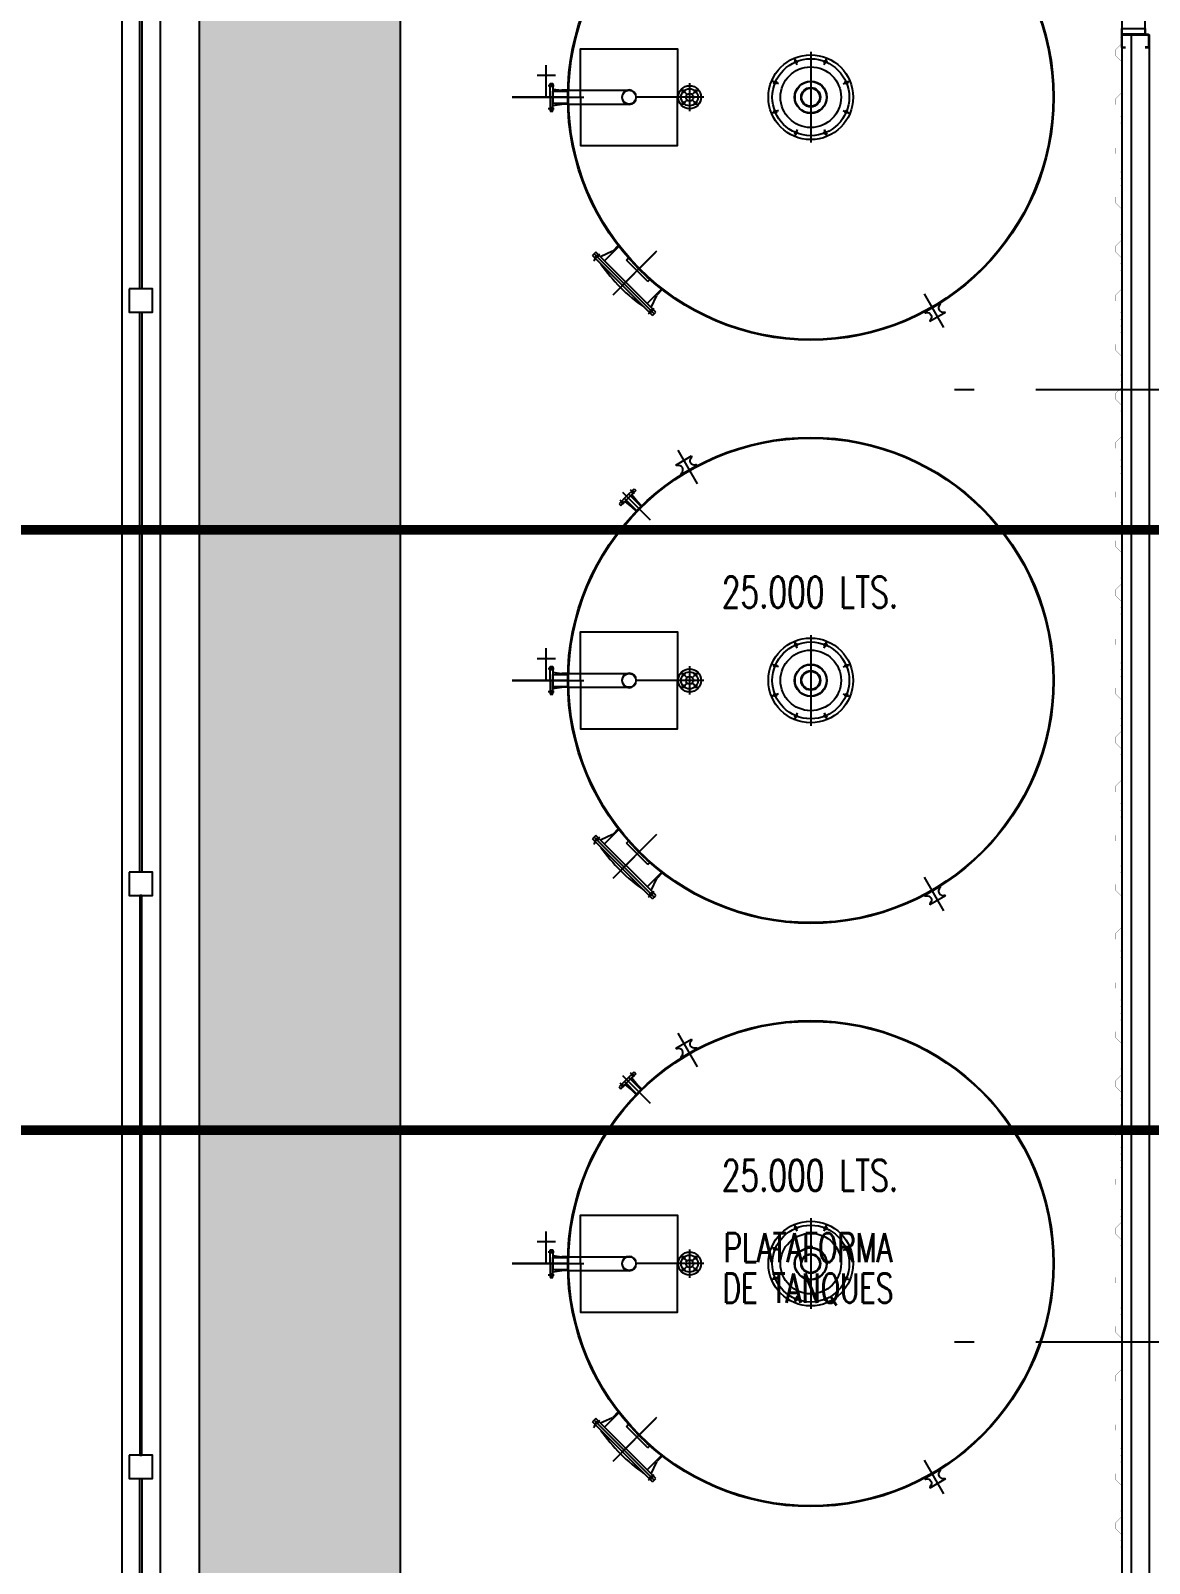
# Model space of a CAD drawing. Header units: millimetres. Extents: x -77 to 207, y -160 to 187.
# Drawn here: x -59 to -53.25, y 23.36 to 31.25 of the extents above; entities that cross this region are included whole.
import ezdxf
from ezdxf.enums import TextEntityAlignment as Align
from ezdxf.xclip import XClip

# ---------------------------------------------------------------- set-up
doc = ezdxf.new("R2010")
doc.units = ezdxf.units.MM
doc.header["$LTSCALE"] = 0.1
doc.linetypes.add('X REF - ANELO INST bind$0$X REF - ANELO$0$DASHDOT2', pattern=[12.7, 6.35, -3.175, 0, -3.175])
for name, color, linetype in [('C04 PRY comun antihongos', 84, 'Continuous'), ('C07 P media Tº', 140, 'Continuous'), ('X REF - ANELO INST bind$0$X REF - ANELO EXT$0$A-CORDONES', 8, 'Continuous'), ('X REF - ANELO INST bind$0$X REF - ANELO EXT$0$A-GRANZA', 8, 'Continuous'), ('X REF - ANELO INST bind$0$X REF - ANELO EXT$0$A-MURO BLOCK', 7, 'Continuous'), ('X REF - ANELO INST bind$0$X REF - ANELO EXT$0$A-TXT', 7, 'Continuous'), ('X REF - ANELO INST bind$0$X REF - ANELO EXT$0$A-VISTAS', 8, 'Continuous'), ('X REF - ANELO INST bind$0$X REF - ANELO EXT$0$C-METALICA', 8, 'Continuous'), ('X REF - ANELO INST bind$0$X REF - ANELO EXT$0$E-GENERAL', 8, 'Continuous'), ('X REF - ANELO INST bind$0$X REF - ANELO EXT$0$R-NOMBRE LOCAL', 7, 'Continuous'), ('X REF - ANELO INST bind$0$X REF - ANELO$0$A-CHAPA TRAPEZOIDAL', 8, 'Continuous'), ('X REF - ANELO INST bind$0$X REF - ANELO$0$C-METALICA', 8, 'Continuous'), ('X REF - ANELO INST bind$0$X REF - ANELO$0$MET-COLUMNA METALICA', 7, 'Continuous'), ('X REF - ANELO INST bind$0$X REF - ANELO$0$MET-CORREAS DE CV', 7, 'Continuous'), ('X REF - ANELO INST bind$0$X REF - ANELO$0$MET-EJE CABRIADAS', 8, 'X REF - ANELO INST bind$0$X REF - ANELO$0$DASHDOT2'), ('X REF - ANELO INST bind$0$X REF - ANELO$0$MET-LANA VIDRIO', 8, 'Continuous')]:
    doc.layers.add(name, color=color, linetype=linetype)
doc.styles.add('X REF - ANELO INST bind$0$X REF - ANELO EXT$0$VAUX', font='romans.shx', dxfattribs={"width": 0.85})
doc.linetypes.add('X REF - ANELO INST bind$0$X REF - ANELO$0$REFERENCIAL CORTE TRANSVERSAL WM$0$BATTING', pattern='A,0.00254,-2.54,[134,ltypeshp.shx,S=2.54,R=0,X=-2.54,Y=0],-5.08,[134,ltypeshp.shx,S=2.54,R=180,X=2.54,Y=0],-2.54', length=10.16254)

# ---------------------------------------------------------------- blocks, each defined once
blk = doc.blocks.new('X REF - ANELO INST bind$0$X REF - ANELO EXT$0$A$C2E1B6E35')
at = {"layer": 'X REF - ANELO INST bind$0$X REF - ANELO EXT$0$E-GENERAL'}
for p, q in [((-0.6835, 1.1839), (-0.5836, 1.0108)), ((-0.6928, 1.1066), (-0.612, 1.1533)), ((-0.584, 1.1048), (-0.6648, 1.0581)), ((-0.9462, 0.9462), (-0.9847, 0.9077)), ((-0.9667, 0.9667), (-0.8253, 0.8253)), ((-0.9462, 0.9462), (-0.9077, 0.9847)), ((-0.8989, 0.9759), (-0.9374, 0.9374)), ((-0.8692, 0.8912), (-0.9352, 0.9572)), ((-0.9062, 0.9592), (-0.9269, 0.9799)), ((-0.9139, 0.9608), (-0.9227, 0.9696)), ((-0.92, 0.9547), (-0.8907, 0.9189)), ((-0.9077, 0.967), (-0.9165, 0.9758)), ((-0.9077, 0.9847), (-0.8989, 0.9759)), ((-0.9847, 0.9077), (-0.9759, 0.8989)), ((-0.9592, 0.9062), (-0.9799, 0.9269)), ((-0.9759, 0.8989), (-0.9374, 0.9374)), ((-0.967, 0.9077), (-0.9758, 0.9165)), ((-0.9608, 0.9139), (-0.9696, 0.9227)), ((-0.8912, 0.8692), (-0.9572, 0.9352)), ((-0.9547, 0.92), (-0.9189, 0.8907)), ((-0.8943, 0.866), (-0.9189, 0.8907)), ((-0.8802, 0.8802), (-0.8943, 0.866)), ((-0.866, 0.8943), (-0.8907, 0.9189)), ((-0.8802, 0.8802), (-0.866, 0.8943)), ((-1.3587, 0), (-1.3587, 0.1651)), ((-0.069, 0.1665), (-0.0834, 0.2012)), ((0, 0.2329), (0, -0.2329)), ((0, 0.2329), (0, -0.2329)), ((0.069, 0.1665), (0.0834, 0.2012)), ((-1.4054, 0.1134), (-1.312, 0.1134)), ((-0.1665, 0.069), (-0.2012, 0.0834)), ((0.1665, 0.069), (0.2012, 0.0834)), ((-1.3671, 0), (-1.1672, 0)), ((-1.3671, 0), (-1.1672, 0)), ((-1.3671, 0), (-1.1672, 0)), ((-1.3654, 0), (-1.1655, 0)), ((-1.319, 0.0593), (-1.3483, 0.0593)), ((-1.3381, 0), (-1.3381, 0.0713)), ((-1.3381, 0.0713), (-1.3256, 0.0713)), ((-1.3256, 0.0636), (-1.3381, 0.0636)), ((-1.3256, 0.0549), (-1.3381, 0.0549)), ((-1.3381, 0), (-1.3381, -0.0713)), ((-1.3256, 0.0713), (-1.3256, 0)), ((-1.3256, 0.042), (-1.2796, 0.0355)), ((-1.3256, 0.0311), (-1.2447, 0.0311)), ((-1.3256, 0), (-1.3256, 0.0311)), ((-1.3256, -0.0713), (-1.3256, 0)), ((-1.3256, 0), (-1.3256, -0.0311)), ((-1.2447, 0.0355), (-1.2796, 0.0355)), ((-1.2429, 0.0355), (-0.9317, 0.0355)), ((-0.6846, 0), (-0.8962, 0)), ((-0.6846, 0), (-0.8962, 0)), ((-0.5498, 0), (-0.6949, 0)), ((-0.5753, 0), (-0.6695, 0)), ((-0.6452, 0.0228), (-0.6642, 0.0418)), ((-0.6341, 0.0118), (-0.6477, 0.0253)), ((-0.6224, 0.0725), (-0.6224, -0.0725)), ((-0.6224, 0.0471), (-0.6224, -0.0467)), ((-0.6106, 0.0118), (-0.5971, 0.0253)), ((-0.5995, 0.0228), (-0.5806, 0.0418)), ((-1.319, -0.0593), (-1.3483, -0.0593)), ((-1.3256, -0.0549), (-1.3381, -0.0549)), ((-1.3256, -0.0636), (-1.3381, -0.0636)), ((-1.3381, -0.0713), (-1.3256, -0.0713)), ((-1.3256, -0.0311), (-1.2447, -0.0311)), ((-1.3256, -0.042), (-1.2796, -0.0355)), ((-1.2447, -0.0355), (-1.2796, -0.0355)), ((-1.2447, -0.0355), (-0.9335, -0.0355)), ((-0.6452, -0.0228), (-0.6642, -0.0418)), ((-0.6341, -0.0118), (-0.6477, -0.0253)), ((-0.6106, -0.0118), (-0.5971, -0.0253)), ((-0.5995, -0.0228), (-0.5806, -0.0418)), ((-0.1665, -0.069), (-0.2012, -0.0834)), ((0.1665, -0.069), (0.2012, -0.0834)), ((-0.069, -0.1665), (-0.0834, -0.2012)), ((0.069, -0.1665), (0.0834, -0.2012)), ((-1.0604, -0.8403), (-0.9831, -0.763)), ((-0.9889, -0.7626), (-1.0177, -0.7915)), ((-1.1132, -0.8051), (-1.122, -0.8139)), ((-0.8139, -1.122), (-1.122, -0.8139)), ((-1.1078, -0.8345), (-1.1166, -0.8433)), ((-1.0942, -0.8147), (-1.1149, -0.8355)), ((-1.1044, -0.7963), (-1.1132, -0.8051)), ((-0.8051, -1.1132), (-1.1132, -0.8051)), ((-0.8051, -1.1132), (-1.1132, -0.8051)), ((-1.102, -0.8163), (-1.1108, -0.8251)), ((-1.0854, -0.8059), (-1.1061, -0.8267)), ((-0.7963, -1.1044), (-1.1044, -0.7963)), ((-1.0932, -0.8075), (-1.102, -0.8163)), ((-1.087, -0.8137), (-1.0958, -0.8225)), ((-1.0183, -0.7918), (-1.0798, -0.8209)), ((-1.0157, -1.0157), (-0.79, -0.79)), ((-1.0157, -1.0157), (-0.79, -0.79)), ((-1.0157, -1.0157), (-0.79, -0.79)), ((-0.9699, -0.9699), (-0.7961, -0.7961)), ((-0.9466, -0.8366), (-0.9356, -0.8256)), ((-0.8366, -0.9466), (-0.9466, -0.8366)), ((-0.9094, -0.8566), (-0.8566, -0.9094)), ((-0.8525, -0.9078), (-0.9078, -0.8525)), ((-0.9053, -0.855), (-0.8802, -0.8802)), ((-0.855, -0.9053), (-0.8802, -0.8802)), ((-0.8366, -0.9466), (-0.8256, -0.9356)), ((-0.8403, -1.0604), (-0.763, -0.9831)), ((-0.7918, -1.0183), (-0.8209, -1.0798)), ((-0.7626, -0.9889), (-0.7915, -1.0177)), ((0.6835, -1.1839), (0.5836, -1.0108)), ((-0.8147, -1.0942), (-0.8355, -1.1149)), ((-0.8225, -1.0958), (-0.8313, -1.1046)), ((-0.8059, -1.0854), (-0.8267, -1.1061)), ((-0.8163, -1.102), (-0.8251, -1.1108)), ((-0.8137, -1.087), (-0.8225, -1.0958)), ((-0.8075, -1.0932), (-0.8163, -1.102)), ((0.584, -1.1048), (0.6648, -1.0581)), ((-0.8139, -1.122), (-0.8051, -1.1132)), ((-0.8051, -1.1132), (-0.7963, -1.1044)), ((0.6928, -1.1066), (0.612, -1.1533))]:
    blk.add_line(p, q, dxfattribs=at)
for points in [[(-0.6594, 1.0936), (-0.6594, 1.0935), (-0.6594, 1.0936), (-0.6594, 1.0936, 0.351391), (-0.6855, 1.1038, -0.354206), (-0.6928, 1.1066)], [(-0.6174, 1.1179), (-0.6173, 1.1178), (-0.6174, 1.1179), (-0.6174, 1.1179, -0.351391), (-0.6131, 1.1456, 0.354206), (-0.612, 1.1533)], [(-0.584, 1.1048, 0.354206), (-0.5913, 1.1077, -0.351391), (-0.6174, 1.1179)], [(-0.6648, 1.0581, -0.354206), (-0.6637, 1.0659, 0.351391), (-0.6594, 1.0936)], [(0.6648, -1.0581, -0.354206), (0.6637, -1.0659, 0.351391), (0.6594, -1.0936)], [(0.6594, -1.0936), (0.6594, -1.0935), (0.6594, -1.0936), (0.6594, -1.0936, 0.351391), (0.6855, -1.1038, -0.354206), (0.6928, -1.1066)], [(0.584, -1.1048, 0.354206), (0.5913, -1.1077, -0.351391), (0.6174, -1.1179)], [(0.6174, -1.1179), (0.6173, -1.1178), (0.6174, -1.1179), (0.6174, -1.1179, -0.351391), (0.6131, -1.1456, 0.354206), (0.612, -1.1533)]]:
    blk.add_lwpolyline(points, format="xyb", dxfattribs=at)
for points in [[(-1.1825, 0), (-1.1825, 0.2489), (-0.6846, 0.2489), (-0.6846, 0)], [(-1.3587, 0), (-1.3587, 0.1651)], [(-1.4054, 0.1134), (-1.312, 0.1134)], [(-1.5344, 0), (-1.2447, 0)], [(-1.5344, 0), (-1.2447, 0)], [(-1.2447, 0), (-1.5344, 0)], [(-1.1825, 0), (-1.1825, -0.2489), (-0.6846, -0.2489), (-0.6846, 0)]]:
    blk.add_lwpolyline(points, dxfattribs=at)
for centre, radius in [((0, 0), 1.2488), ((0, 0), 1.2447), ((0, 0), 0.2178), ((0, 0), 0.1976), ((-0.0756, 0.1826), 0.00653), ((0.0756, 0.1826), 0.00653), ((-0.1826, 0.0756), 0.00653), ((0, 0), 0.1556), ((0, 0), 0.0828), ((0, 0), 0.0809), ((0.1826, 0.0756), 0.00653), ((-0.9335, 0), 0.0355), ((-0.6224, 0), 0.0591), ((-0.6224, 0), 0.0435), ((-0.6531, 0.0307), 0.0056), ((-0.6224, 0), 0.0196), ((-0.5916, 0.0307), 0.0056), ((0, 0), 0.0498), ((0, 0), 0.0467), ((-0.6531, -0.0307), 0.0056), ((-0.5916, -0.0307), 0.0056), ((-0.1826, -0.0756), 0.00653), ((0.1826, -0.0756), 0.00653), ((-0.0756, -0.1826), 0.00653), ((0.0756, -0.1826), 0.00653)]:
    blk.add_circle(centre, radius, dxfattribs=at)
for centre, radius, start, end in [((-0.9335, 0), 0.0373, 0, 180), ((-0.9335, 0), 0.0373, 180, 0), ((-0.339, -0.339), 0.9029, 215.07745, 234.92255)]:
    blk.add_arc(centre, radius, start, end, dxfattribs=at)
blk = doc.blocks.new('X REF - ANELO INST bind$0$X REF - ANELO EXT$0$N Local')
at = {"layer": 'X REF - ANELO INST bind$0$X REF - ANELO EXT$0$R-NOMBRE LOCAL', "lineweight": 0, "style": 'X REF - ANELO INST bind$0$X REF - ANELO EXT$0$VAUX', "width": 0.85}
for p in [(6337.5718, -934.4549), (6337.5718, -934.7149)]:
    blk.add_attdef('NOMBRE', text='', height=0.1823, dxfattribs=at).set_placement(p, align=Align.CENTER)
blk = doc.blocks.new('X REF - ANELO INST bind$0$X REF - ANELO EXT')
at = {"layer": 'X REF - ANELO INST bind$0$X REF - ANELO EXT$0$A-GRANZA'}
h = blk.add_hatch(dxfattribs=at)
h.set_pattern_fill('AR-CONC', color=256, scale=0.005)
h.paths.add_polyline_path([(-41.9489, -3.4173), (-41.9489, -4.0173), (-42.5489, -4.0173), (-42.5489, -3.4173)])
h.paths.add_polyline_path([(-56.044, -4.0173), (-56.644, -4.0173), (-56.644, -3.4173), (-56.044, -3.4173)])
h.paths.add_polyline_path([(-53.3284, 35.8599), (-53.3284, 32.3713), (-57.0987, 32.3713), (-57.0987, 17.3824), (-55.5284, 17.3824), (-55.5284, -2.5346), (-39.9626, -2.5346), (-39.9625, -5.8465), (-58.1316, -5.8465), (-58.1316, 35.8599)])
h.paths.add_polyline_path([(-56.044, 15.4812), (-56.644, 15.4812), (-56.644, 16.0812), (-56.044, 16.0812)])
at = {"layer": 'X REF - ANELO INST bind$0$X REF - ANELO EXT$0$A-CORDONES'}
for points in [[(-29.1472, -5.8462), (-58.1316, -5.847), (-58.1316, 35.9216)], [(-53.3284, 17.3824), (-57.0987, 17.3824), (-57.0987, 32.3713), (-53.3284, 32.3713)]]:
    blk.add_lwpolyline(points, dxfattribs=at)
at = {"layer": 'X REF - ANELO INST bind$0$X REF - ANELO EXT$0$A-MURO BLOCK', "linetype": 'Continuous', "ltscale": 0.1}
for points in [[(-58.4935, 29.9183), (-58.4935, 29.7983), (-58.3735, 29.7983), (-58.3735, 29.9183)], [(-58.4935, 26.9183), (-58.4935, 26.7983), (-58.3735, 26.7983), (-58.3735, 26.9183)], [(-58.4935, 23.9183), (-58.4935, 23.7983), (-58.3735, 23.7983), (-58.3735, 23.9183)]]:
    blk.add_lwpolyline(points, close=True, dxfattribs=at)
at = {"layer": 'X REF - ANELO INST bind$0$X REF - ANELO EXT$0$A-VISTAS'}
blk.add_lwpolyline([(-28.8472, -6.247), (-28.8472, -6.0466), (-58.3316, -6.0472), (-58.3316, 35.9217), (-58.3316, 35.9217), (-58.3316, 35.9217), (-58.5316, 35.9216), (-58.5316, 35.9216), (-58.5316, 35.9216), (-58.5316, -6.247), (-28.8472, -6.247)], dxfattribs=at)
at = {"layer": 'X REF - ANELO INST bind$0$X REF - ANELO EXT$0$C-METALICA'}
for points in [[(-58.4385, 29.9183), (-58.4385, 32.7983), (-58.4285, 32.7983), (-58.4285, 29.9183)], [(-58.4385, 26.9183), (-58.4385, 29.7983), (-58.4285, 29.7983), (-58.4285, 26.9183)], [(-58.4385, 26.7983), (-58.4385, 23.9183), (-58.4285, 23.9183), (-58.4285, 26.7983)], [(-58.4385, 20.9183), (-58.4385, 23.7983), (-58.4285, 23.7983), (-58.4285, 20.9183)]]:
    blk.add_lwpolyline(points, close=True, dxfattribs=at)
at = {"xscale": 1.00098281945873, "yscale": 1.00098281945873, "zscale": 1.00098281945873}
for p in [(-54.988, 30.9046, 0.002), (-54.988, 27.9046, 0.002), (-54.988, 24.9046, 0.002)]:
    blk.add_blockref('X REF - ANELO INST bind$0$X REF - ANELO EXT$0$A$C2E1B6E35', p, dxfattribs=at)
ref = blk.add_blockref('X REF - ANELO INST bind$0$X REF - ANELO EXT$0$N Local', (5015.0556, 772.4752, 0.002), dxfattribs=dict(xscale=-0.7999999999999545, yscale=0.8000000000000114, zscale=0.8))
ref.add_attrib('NOMBRE', 'PLATAFORMA', dxfattribs={"layer": 'X REF - ANELO INST bind$0$X REF - ANELO EXT$0$R-NOMBRE LOCAL', "lineweight": 0, "height": 0.15, "style": 'X REF - ANELO INST bind$0$X REF - ANELO EXT$0$VAUX', "width": 0.7}).set_placement((-55.0018, 24.9113, 0.002), align=Align.CENTER)
ref.add_attrib('NOMBRE', 'DE TANQUES', dxfattribs={"layer": 'X REF - ANELO INST bind$0$X REF - ANELO EXT$0$R-NOMBRE LOCAL', "lineweight": 0, "height": 0.15, "style": 'X REF - ANELO INST bind$0$X REF - ANELO EXT$0$VAUX', "width": 0.7}).set_placement((-55.0018, 24.7034, 0.002), align=Align.CENTER)
at = {"layer": 'X REF - ANELO INST bind$0$X REF - ANELO EXT$0$A-TXT', "color": 0, "char_height": 0.16, "width": 4.465041, "attachment_point": 1, "line_spacing_factor": 0.999789, "style": 'X REF - ANELO INST bind$0$X REF - ANELO EXT$0$VAUX'}
for insert in [(-57.1794, 28.4386), (-57.1794, 25.4386)]:
    blk.add_mtext('\\pi1.7339;{\\W0.7;25.000 LTS.}', dxfattribs=dict(at, insert=insert))
blk = doc.blocks.new('X REF - ANELO INST bind$0$X REF - ANELO')
at = {"layer": 'X REF - ANELO INST bind$0$X REF - ANELO$0$A-CHAPA TRAPEZOIDAL'}
for points in [[(-53.3962, 31.2351, 0.0006, 0.0006, 0), (-53.3962, 31.2113, 0.0006, 0.0006, 0), (-53.3922, 31.2073, 0.0006, 0.0006, 0), (-53.3922, 31.1773, 0.0006, 0.0006, 0), (-53.4205, 31.149, 0.0006, 0.0006, 0), (-53.4205, 31.119, 0.0006, 0.0006, 0), (-53.3922, 31.0908, 0.0006, 0.0006, 0), (-53.3922, 31.0608, 0.0006, 0.0006, 0), (-53.3962, 31.0568, 0.0006, 0.0006, 0), (-53.3962, 31.0268, 0.0006, 0.0006, 0), (-53.3922, 31.0228, 0.0006, 0.0006, 0), (-53.3922, 30.9928, 0.0006, 0.0006, 0), (-53.3962, 30.9888, 0.0006, 0.0006, 0), (-53.3962, 30.9588, 0.0006, 0.0006, 0), (-53.3922, 30.9548, 0.0006, 0.0006, 0), (-53.3922, 30.9248, 0.0006, 0.0006, 0), (-53.4205, 30.8965, 0.0006, 0.0006, 0), (-53.4205, 30.8665, 0.0006, 0.0006, 0), (-53.3922, 30.8382, 0.0006, 0.0006, 0), (-53.3922, 30.8082, 0.0006, 0.0006, 0), (-53.3962, 30.8042, 0.0006, 0.0006, 0), (-53.3962, 30.7742, 0.0006, 0.0006, 0), (-53.3922, 30.7702, 0.0006, 0.0006, 0), (-53.3922, 30.7402, 0.0006, 0.0006, 0), (-53.3962, 30.7362, 0.0006, 0.0006, 0), (-53.3962, 30.7062, 0.0006, 0.0006, 0), (-53.3922, 30.7022, 0.0006, 0.0006, 0), (-53.3922, 30.6722, 0.0006, 0.0006, 0), (-53.4205, 30.6439, 0.0006, 0.0006, 0), (-53.4205, 30.6139, 0.0006, 0.0006, 0), (-53.3922, 30.5856, 0.0006, 0.0006, 0), (-53.3922, 30.5556, 0.0006, 0.0006, 0), (-53.3962, 30.5516, 0.0006, 0.0006, 0), (-53.3962, 30.5216, 0.0006, 0.0006, 0), (-53.3922, 30.5176, 0.0006, 0.0006, 0), (-53.3922, 30.4876, 0.0006, 0.0006, 0), (-53.3962, 30.4836, 0.0006, 0.0006, 0), (-53.3962, 30.4536, 0.0006, 0.0006, 0), (-53.3922, 30.4496, 0.0006, 0.0006, 0), (-53.3922, 30.4196, 0.0006, 0.0006, 0), (-53.4205, 30.3913, 0.0006, 0.0006, 0), (-53.4205, 30.3613, 0.0006, 0.0006, 0), (-53.3922, 30.333, 0, 0, 0)], [(-53.3922, 30.3336, 0.0006, 0.0006, 0), (-53.3922, 30.3036, 0.0006, 0.0006, 0), (-53.3962, 30.2996, 0.0006, 0.0006, 0), (-53.3962, 30.269, 0.0006, 0.0006, 0), (-53.3922, 30.265, 0.0006, 0.0006, 0), (-53.3922, 30.235, 0.0006, 0.0006, 0), (-53.3962, 30.231, 0.0006, 0.0006, 0), (-53.3962, 30.201, 0.0006, 0.0006, 0), (-53.3922, 30.197, 0.0006, 0.0006, 0), (-53.3922, 30.167, 0.0006, 0.0006, 0), (-53.4205, 30.1388, 0.0006, 0.0006, 0), (-53.4205, 30.1088, 0.0006, 0.0006, 0), (-53.3922, 30.0805, 0.0006, 0.0006, 0), (-53.3922, 30.0505, 0.0006, 0.0006, 0), (-53.3962, 30.0465, 0.0006, 0.0006, 0), (-53.3962, 30.0165, 0.0006, 0.0006, 0), (-53.3922, 30.0125, 0.0006, 0.0006, 0), (-53.3922, 29.9825, 0.0006, 0.0006, 0), (-53.3962, 29.9785, 0.0006, 0.0006, 0), (-53.3962, 29.9485, 0.0006, 0.0006, 0), (-53.3922, 29.9445, 0.0006, 0.0006, 0), (-53.3922, 29.9145, 0.0006, 0.0006, 0), (-53.4205, 29.8862, 0.0006, 0.0006, 0), (-53.4205, 29.8562, 0.0006, 0.0006, 0), (-53.3922, 29.8279, 0.0006, 0.0006, 0), (-53.3922, 29.7979, 0.0006, 0.0006, 0), (-53.3962, 29.7939, 0.0006, 0.0006, 0), (-53.3962, 29.7639, 0.0006, 0.0006, 0), (-53.3922, 29.7599, 0.0006, 0.0006, 0), (-53.3922, 29.7299, 0.0006, 0.0006, 0), (-53.3962, 29.7259, 0.0006, 0.0006, 0), (-53.3962, 29.6959, 0.0006, 0.0006, 0), (-53.3922, 29.6919, 0.0006, 0.0006, 0), (-53.3922, 29.6619, 0.0006, 0.0006, 0), (-53.4205, 29.6336, 0.0006, 0.0006, 0), (-53.4205, 29.6036, 0.0006, 0.0006, 0), (-53.3922, 29.5753, 0.0006, 0.0006, 0), (-53.3922, 29.5453, 0.0006, 0.0006, 0), (-53.3962, 29.5413, 0.0006, 0.0006, 0), (-53.3962, 29.5113, 0.0006, 0.0006, 0), (-53.3922, 29.5073, 0.0006, 0.0006, 0), (-53.3922, 29.4773, 0.0006, 0.0006, 0), (-53.3962, 29.4733, 0.0006, 0.0006, 0), (-53.3962, 29.4433, 0.0006, 0.0006, 0), (-53.3922, 29.4393, 0.0006, 0.0006, 0), (-53.3922, 29.4093, 0.0006, 0.0006, 0), (-53.4205, 29.3811, 0.0006, 0.0006, 0), (-53.4205, 29.3511, 0.0006, 0.0006, 0), (-53.3922, 29.3228, 0.0006, 0.0006, 0), (-53.3922, 29.2928, 0.0006, 0.0006, 0), (-53.3962, 29.2888, 0.0006, 0.0006, 0), (-53.3962, 29.2588, 0.0006, 0.0006, 0), (-53.3922, 29.2548, 0.0006, 0.0006, 0), (-53.3922, 29.2248, 0.0006, 0.0006, 0), (-53.3962, 29.2208, 0.0006, 0.0006, 0), (-53.3962, 29.214, 0.0006, 0.0006, 0)], [(-53.3922, 29.8285, 0.0006, 0.0006, 0), (-53.3922, 29.7985, 0.0006, 0.0006, 0), (-53.3962, 29.7945, 0.0006, 0.0006, 0), (-53.3962, 29.7639, 0.0006, 0.0006, 0), (-53.3922, 29.7599, 0.0006, 0.0006, 0), (-53.3922, 29.7299, 0.0006, 0.0006, 0), (-53.3962, 29.7259, 0.0006, 0.0006, 0), (-53.3962, 29.6959, 0.0006, 0.0006, 0), (-53.3922, 29.6919, 0.0006, 0.0006, 0), (-53.3922, 29.6619, 0.0006, 0.0006, 0), (-53.4205, 29.6336, 0.0006, 0.0006, 0), (-53.4205, 29.6036, 0.0006, 0.0006, 0), (-53.3922, 29.5753, 0.0006, 0.0006, 0), (-53.3922, 29.5453, 0.0006, 0.0006, 0), (-53.3962, 29.5413, 0.0006, 0.0006, 0), (-53.3962, 29.5113, 0.0006, 0.0006, 0), (-53.3922, 29.5073, 0.0006, 0.0006, 0), (-53.3922, 29.4773, 0.0006, 0.0006, 0), (-53.3962, 29.4733, 0.0006, 0.0006, 0), (-53.3962, 29.4433, 0.0006, 0.0006, 0), (-53.3922, 29.4393, 0.0006, 0.0006, 0), (-53.3922, 29.4093, 0.0006, 0.0006, 0), (-53.4205, 29.3811, 0.0006, 0.0006, 0), (-53.4205, 29.3511, 0.0006, 0.0006, 0), (-53.3922, 29.3228, 0.0006, 0.0006, 0), (-53.3922, 29.2928, 0.0006, 0.0006, 0), (-53.3962, 29.2888, 0.0006, 0.0006, 0), (-53.3962, 29.2588, 0.0006, 0.0006, 0), (-53.3922, 29.2548, 0.0006, 0.0006, 0), (-53.3922, 29.2248, 0.0006, 0.0006, 0), (-53.3962, 29.2208, 0.0006, 0.0006, 0), (-53.3962, 29.1908, 0.0006, 0.0006, 0), (-53.3922, 29.1868, 0.0006, 0.0006, 0), (-53.3922, 29.1568, 0.0006, 0.0006, 0), (-53.4205, 29.1285, 0.0006, 0.0006, 0), (-53.4205, 29.0985, 0.0006, 0.0006, 0), (-53.3922, 29.0702, 0.0006, 0.0006, 0), (-53.3922, 29.0402, 0.0006, 0.0006, 0), (-53.3962, 29.0362, 0.0006, 0.0006, 0), (-53.3962, 29.0062, 0.0006, 0.0006, 0), (-53.3922, 29.0022, 0.0006, 0.0006, 0), (-53.3922, 28.9722, 0.0006, 0.0006, 0), (-53.3962, 28.9682, 0.0006, 0.0006, 0), (-53.3962, 28.9382, 0.0006, 0.0006, 0), (-53.3922, 28.9342, 0.0006, 0.0006, 0), (-53.3922, 28.9042, 0.0006, 0.0006, 0), (-53.4205, 28.8759, 0.0006, 0.0006, 0), (-53.4205, 28.8459, 0.0006, 0.0006, 0), (-53.3922, 28.8176, 0.0006, 0.0006, 0), (-53.3922, 28.7876, 0.0006, 0.0006, 0), (-53.3962, 28.7836, 0.0006, 0.0006, 0), (-53.3962, 28.7536, 0.0006, 0.0006, 0), (-53.3922, 28.7496, 0.0006, 0.0006, 0), (-53.3922, 28.7196, 0.0006, 0.0006, 0), (-53.3962, 28.7156, 0.0006, 0.0006, 0), (-53.3962, 28.7089, 0.0006, 0.0006, 0)], [(-53.3922, 29.0708, 0.0006, 0.0006, 0), (-53.3922, 29.0408, 0.0006, 0.0006, 0), (-53.3962, 29.0368, 0.0006, 0.0006, 0), (-53.3962, 29.0062, 0.0006, 0.0006, 0), (-53.3922, 29.0022, 0.0006, 0.0006, 0), (-53.3922, 28.9722, 0.0006, 0.0006, 0), (-53.3962, 28.9682, 0.0006, 0.0006, 0), (-53.3962, 28.9382, 0.0006, 0.0006, 0), (-53.3922, 28.9342, 0.0006, 0.0006, 0), (-53.3922, 28.9042, 0.0006, 0.0006, 0), (-53.4205, 28.8759, 0.0006, 0.0006, 0), (-53.4205, 28.8459, 0.0006, 0.0006, 0), (-53.3922, 28.8176, 0.0006, 0.0006, 0), (-53.3922, 28.7876, 0.0006, 0.0006, 0), (-53.3962, 28.7836, 0.0006, 0.0006, 0), (-53.3962, 28.7536, 0.0006, 0.0006, 0), (-53.3922, 28.7496, 0.0006, 0.0006, 0), (-53.3922, 28.7196, 0.0006, 0.0006, 0), (-53.3962, 28.7156, 0.0006, 0.0006, 0), (-53.3962, 28.6856, 0.0006, 0.0006, 0), (-53.3922, 28.6816, 0.0006, 0.0006, 0), (-53.3922, 28.6516, 0.0006, 0.0006, 0), (-53.4205, 28.6234, 0.0006, 0.0006, 0), (-53.4205, 28.5934, 0.0006, 0.0006, 0), (-53.3922, 28.5651, 0.0006, 0.0006, 0), (-53.3922, 28.5351, 0.0006, 0.0006, 0), (-53.3962, 28.5311, 0.0006, 0.0006, 0), (-53.3962, 28.5011, 0.0006, 0.0006, 0), (-53.3922, 28.4971, 0.0006, 0.0006, 0), (-53.3922, 28.4671, 0.0006, 0.0006, 0), (-53.3962, 28.4631, 0.0006, 0.0006, 0), (-53.3962, 28.4331, 0.0006, 0.0006, 0), (-53.3922, 28.4291, 0.0006, 0.0006, 0), (-53.3922, 28.3991, 0.0006, 0.0006, 0), (-53.4205, 28.3708, 0.0006, 0.0006, 0), (-53.4205, 28.3408, 0.0006, 0.0006, 0), (-53.3922, 28.3125, 0.0006, 0.0006, 0), (-53.3922, 28.2825, 0.0006, 0.0006, 0), (-53.3962, 28.2785, 0.0006, 0.0006, 0), (-53.3962, 28.2485, 0.0006, 0.0006, 0), (-53.3922, 28.2445, 0.0006, 0.0006, 0), (-53.3922, 28.2145, 0.0006, 0.0006, 0), (-53.3962, 28.2105, 0.0006, 0.0006, 0), (-53.3962, 28.1805, 0.0006, 0.0006, 0), (-53.3922, 28.1765, 0.0006, 0.0006, 0), (-53.3922, 28.1465, 0.0006, 0.0006, 0), (-53.4205, 28.1182, 0.0006, 0.0006, 0), (-53.4205, 28.0882, 0.0006, 0.0006, 0), (-53.3922, 28.0599, 0.0006, 0.0006, 0), (-53.3922, 28.0299, 0.0006, 0.0006, 0), (-53.3962, 28.0259, 0.0006, 0.0006, 0), (-53.3962, 27.9959, 0.0006, 0.0006, 0), (-53.3922, 27.9919, 0.0006, 0.0006, 0), (-53.3922, 27.9619, 0.0006, 0.0006, 0), (-53.3962, 27.9579, 0.0006, 0.0006, 0), (-53.3962, 27.9512, 0.0006, 0.0006, 0)], [(-53.3922, 28.244, 0.0006, 0.0006, 0), (-53.3922, 28.2145, 0.0006, 0.0006, 0), (-53.3962, 28.2105, 0.0006, 0.0006, 0), (-53.3962, 28.1805, 0.0006, 0.0006, 0), (-53.3922, 28.1765, 0.0006, 0.0006, 0), (-53.3922, 28.1465, 0.0006, 0.0006, 0), (-53.4205, 28.1182, 0.0006, 0.0006, 0), (-53.4205, 28.0882, 0.0006, 0.0006, 0), (-53.3922, 28.0599, 0.0006, 0.0006, 0), (-53.3922, 28.0299, 0.0006, 0.0006, 0), (-53.3962, 28.0259, 0.0006, 0.0006, 0), (-53.3962, 27.9959, 0.0006, 0.0006, 0), (-53.3922, 27.9919, 0.0006, 0.0006, 0), (-53.3922, 27.9619, 0.0006, 0.0006, 0), (-53.3962, 27.9579, 0.0006, 0.0006, 0), (-53.3962, 27.9279, 0.0006, 0.0006, 0), (-53.3922, 27.9239, 0.0006, 0.0006, 0), (-53.3922, 27.8939, 0.0006, 0.0006, 0), (-53.4205, 27.8656, 0.0006, 0.0006, 0), (-53.4205, 27.8356, 0.0006, 0.0006, 0), (-53.3922, 27.8074, 0.0006, 0.0006, 0), (-53.3922, 27.7774, 0.0006, 0.0006, 0), (-53.3962, 27.7734, 0.0006, 0.0006, 0), (-53.3962, 27.7434, 0.0006, 0.0006, 0), (-53.3922, 27.7394, 0.0006, 0.0006, 0), (-53.3922, 27.7094, 0.0006, 0.0006, 0), (-53.3962, 27.7054, 0.0006, 0.0006, 0), (-53.3962, 27.6754, 0.0006, 0.0006, 0), (-53.3922, 27.6714, 0.0006, 0.0006, 0), (-53.3922, 27.6414, 0.0006, 0.0006, 0), (-53.4205, 27.6131, 0.0006, 0.0006, 0), (-53.4205, 27.5831, 0.0006, 0.0006, 0), (-53.3922, 27.5548, 0.0006, 0.0006, 0), (-53.3922, 27.5248, 0.0006, 0.0006, 0), (-53.3962, 27.5208, 0.0006, 0.0006, 0), (-53.3962, 27.4908, 0.0006, 0.0006, 0), (-53.3922, 27.4868, 0.0006, 0.0006, 0), (-53.3922, 27.4568, 0.0006, 0.0006, 0), (-53.3962, 27.4528, 0.0006, 0.0006, 0), (-53.3962, 27.4228, 0.0006, 0.0006, 0), (-53.3922, 27.4188, 0.0006, 0.0006, 0), (-53.3922, 27.3888, 0.0006, 0.0006, 0), (-53.4205, 27.3605, 0.0006, 0.0006, 0), (-53.4205, 27.3305, 0.0006, 0.0006, 0), (-53.3922, 27.3022, 0, 0, 0)], [(-53.3922, 27.3028, 0.0006, 0.0006, 0), (-53.3922, 27.2728, 0.0006, 0.0006, 0), (-53.3962, 27.2688, 0.0006, 0.0006, 0), (-53.3962, 27.2382, 0.0006, 0.0006, 0), (-53.3922, 27.2342, 0.0006, 0.0006, 0), (-53.3922, 27.2042, 0.0006, 0.0006, 0), (-53.3962, 27.2002, 0.0006, 0.0006, 0), (-53.3962, 27.1702, 0.0006, 0.0006, 0), (-53.3922, 27.1662, 0.0006, 0.0006, 0), (-53.3922, 27.1362, 0.0006, 0.0006, 0), (-53.4205, 27.1079, 0.0006, 0.0006, 0), (-53.4205, 27.0779, 0.0006, 0.0006, 0), (-53.3922, 27.0497, 0.0006, 0.0006, 0), (-53.3922, 27.0197, 0.0006, 0.0006, 0), (-53.3962, 27.0157, 0.0006, 0.0006, 0), (-53.3962, 26.9857, 0.0006, 0.0006, 0), (-53.3922, 26.9817, 0.0006, 0.0006, 0), (-53.3922, 26.9517, 0.0006, 0.0006, 0), (-53.3962, 26.9477, 0.0006, 0.0006, 0), (-53.3962, 26.9177, 0.0006, 0.0006, 0), (-53.3922, 26.9137, 0.0006, 0.0006, 0), (-53.3922, 26.8837, 0.0006, 0.0006, 0), (-53.4205, 26.8554, 0.0006, 0.0006, 0), (-53.4205, 26.8254, 0.0006, 0.0006, 0), (-53.3922, 26.7971, 0.0006, 0.0006, 0), (-53.3922, 26.7671, 0.0006, 0.0006, 0), (-53.3962, 26.7631, 0.0006, 0.0006, 0), (-53.3962, 26.7331, 0.0006, 0.0006, 0), (-53.3922, 26.7291, 0.0006, 0.0006, 0), (-53.3922, 26.6991, 0.0006, 0.0006, 0), (-53.3962, 26.6951, 0.0006, 0.0006, 0), (-53.3962, 26.6651, 0.0006, 0.0006, 0), (-53.3922, 26.6611, 0.0006, 0.0006, 0), (-53.3922, 26.6311, 0.0006, 0.0006, 0), (-53.4205, 26.6028, 0.0006, 0.0006, 0), (-53.4205, 26.5728, 0.0006, 0.0006, 0), (-53.3922, 26.5445, 0.0006, 0.0006, 0), (-53.3922, 26.5145, 0.0006, 0.0006, 0), (-53.3962, 26.5105, 0.0006, 0.0006, 0), (-53.3962, 26.4805, 0.0006, 0.0006, 0), (-53.3922, 26.4765, 0.0006, 0.0006, 0), (-53.3922, 26.4465, 0.0006, 0.0006, 0), (-53.3962, 26.4425, 0.0006, 0.0006, 0), (-53.3962, 26.4125, 0.0006, 0.0006, 0), (-53.3922, 26.4085, 0.0006, 0.0006, 0), (-53.3922, 26.3785, 0.0006, 0.0006, 0), (-53.4205, 26.3502, 0.0006, 0.0006, 0), (-53.4205, 26.3202, 0.0006, 0.0006, 0), (-53.3922, 26.292, 0.0006, 0.0006, 0), (-53.3922, 26.262, 0.0006, 0.0006, 0), (-53.3962, 26.258, 0.0006, 0.0006, 0), (-53.3962, 26.228, 0.0006, 0.0006, 0), (-53.3922, 26.224, 0.0006, 0.0006, 0), (-53.3922, 26.194, 0.0006, 0.0006, 0), (-53.3962, 26.19, 0.0006, 0.0006, 0), (-53.3962, 26.16, 0.0006, 0.0006, 0), (-53.3922, 26.156, 0.0006, 0.0006, 0), (-53.3922, 26.126, 0.0006, 0.0006, 0), (-53.4205, 26.0977, 0.0006, 0.0006, 0), (-53.4205, 26.0677, 0.0006, 0.0006, 0), (-53.3922, 26.0394, 0.0006, 0.0006, 0), (-53.3922, 26.0094, 0.0006, 0.0006, 0), (-53.3962, 26.0054, 0.0006, 0.0006, 0), (-53.3962, 25.9754, 0.0006, 0.0006, 0), (-53.3922, 25.9714, 0.0006, 0.0006, 0), (-53.3922, 25.9414, 0.0006, 0.0006, 0), (-53.3962, 25.9374, 0.0006, 0.0006, 0), (-53.3962, 25.9074, 0.0006, 0.0006, 0), (-53.3922, 25.9034, 0.0006, 0.0006, 0), (-53.3922, 25.8652, 0.0006, 0.0006, 0), (-53.3922, 25.8652, 0.0006, 0.0006, 0)], [(-53.3922, 26.2925, 0.0006, 0.0006, 0), (-53.3922, 26.2625, 0.0006, 0.0006, 0), (-53.3962, 26.2585, 0.0006, 0.0006, 0), (-53.3962, 26.228, 0.0006, 0.0006, 0), (-53.3922, 26.224, 0.0006, 0.0006, 0), (-53.3922, 26.194, 0.0006, 0.0006, 0), (-53.3962, 26.19, 0.0006, 0.0006, 0), (-53.3962, 26.16, 0.0006, 0.0006, 0), (-53.3922, 26.156, 0.0006, 0.0006, 0), (-53.3922, 26.126, 0.0006, 0.0006, 0), (-53.4205, 26.0977, 0.0006, 0.0006, 0), (-53.4205, 26.0677, 0.0006, 0.0006, 0), (-53.3922, 26.0394, 0.0006, 0.0006, 0), (-53.3922, 26.0094, 0.0006, 0.0006, 0), (-53.3962, 26.0054, 0.0006, 0.0006, 0), (-53.3962, 25.9754, 0.0006, 0.0006, 0), (-53.3922, 25.9714, 0.0006, 0.0006, 0), (-53.3922, 25.9414, 0.0006, 0.0006, 0), (-53.3962, 25.9374, 0.0006, 0.0006, 0), (-53.3962, 25.9074, 0.0006, 0.0006, 0), (-53.3922, 25.9034, 0.0006, 0.0006, 0), (-53.3922, 25.8734, 0.0006, 0.0006, 0), (-53.4205, 25.8451, 0.0006, 0.0006, 0), (-53.4205, 25.8151, 0.0006, 0.0006, 0), (-53.3922, 25.7868, 0.0006, 0.0006, 0), (-53.3922, 25.7568, 0.0006, 0.0006, 0), (-53.3962, 25.7528, 0.0006, 0.0006, 0), (-53.3962, 25.7228, 0.0006, 0.0006, 0), (-53.3922, 25.7188, 0.0006, 0.0006, 0), (-53.3922, 25.6888, 0.0006, 0.0006, 0), (-53.3962, 25.6848, 0.0006, 0.0006, 0), (-53.3962, 25.6548, 0.0006, 0.0006, 0), (-53.3922, 25.6508, 0.0006, 0.0006, 0), (-53.3922, 25.6208, 0.0006, 0.0006, 0), (-53.4205, 25.5925, 0.0006, 0.0006, 0), (-53.4205, 25.5625, 0.0006, 0.0006, 0), (-53.3922, 25.5342, 0.0006, 0.0006, 0), (-53.3922, 25.5042, 0.0006, 0.0006, 0), (-53.3962, 25.5002, 0.0006, 0.0006, 0), (-53.3962, 25.4702, 0.0006, 0.0006, 0), (-53.3922, 25.4662, 0.0006, 0.0006, 0), (-53.3922, 25.4362, 0.0006, 0.0006, 0), (-53.3962, 25.4322, 0.0006, 0.0006, 0), (-53.3962, 25.4022, 0.0006, 0.0006, 0), (-53.3922, 25.3982, 0.0006, 0.0006, 0), (-53.3922, 25.3682, 0.0006, 0.0006, 0), (-53.4205, 25.34, 0.0006, 0.0006, 0), (-53.4205, 25.31, 0.0006, 0.0006, 0), (-53.3922, 25.2817, 0.0006, 0.0006, 0), (-53.3922, 25.2517, 0.0006, 0.0006, 0), (-53.3962, 25.2477, 0.0006, 0.0006, 0), (-53.3962, 25.2177, 0.0006, 0.0006, 0), (-53.3922, 25.2137, 0.0006, 0.0006, 0), (-53.3922, 25.1837, 0.0006, 0.0006, 0), (-53.3962, 25.1797, 0.0006, 0.0006, 0), (-53.3962, 25.1497, 0.0006, 0.0006, 0), (-53.3922, 25.1457, 0.0006, 0.0006, 0), (-53.3922, 25.1157, 0.0006, 0.0006, 0), (-53.4205, 25.0874, 0.0006, 0.0006, 0), (-53.4205, 25.0574, 0.0006, 0.0006, 0), (-53.3922, 25.0291, 0.0006, 0.0006, 0), (-53.3922, 24.9991, 0.0006, 0.0006, 0), (-53.3962, 24.9951, 0.0006, 0.0006, 0), (-53.3962, 24.9651, 0.0006, 0.0006, 0), (-53.3922, 24.9611, 0.0006, 0.0006, 0), (-53.3922, 24.9311, 0.0006, 0.0006, 0), (-53.3962, 24.9271, 0.0006, 0.0006, 0), (-53.3962, 24.8971, 0.0006, 0.0006, 0), (-53.3922, 24.8931, 0.0006, 0.0006, 0), (-53.3922, 24.8549, 0.0006, 0.0006, 0), (-53.3922, 24.8549, 0.0006, 0.0006, 0)], [(-53.3922, 24.8862, 0.0006, 0.0006, 0), (-53.3922, 24.8625, 0.0006, 0.0006, 0), (-53.4205, 24.8343, 0.0006, 0.0006, 0), (-53.4205, 24.8043, 0.0006, 0.0006, 0), (-53.3922, 24.776, 0.0006, 0.0006, 0), (-53.3922, 24.746, 0.0006, 0.0006, 0), (-53.3962, 24.742, 0.0006, 0.0006, 0), (-53.3962, 24.712, 0.0006, 0.0006, 0), (-53.3922, 24.708, 0.0006, 0.0006, 0), (-53.3922, 24.678, 0.0006, 0.0006, 0), (-53.3962, 24.674, 0.0006, 0.0006, 0), (-53.3962, 24.644, 0.0006, 0.0006, 0), (-53.3922, 24.64, 0.0006, 0.0006, 0), (-53.3922, 24.61, 0.0006, 0.0006, 0), (-53.4205, 24.5817, 0.0006, 0.0006, 0), (-53.4205, 24.5517, 0.0006, 0.0006, 0), (-53.3922, 24.5234, 0.0006, 0.0006, 0), (-53.3922, 24.4934, 0.0006, 0.0006, 0), (-53.3962, 24.4894, 0.0006, 0.0006, 0), (-53.3962, 24.4594, 0.0006, 0.0006, 0), (-53.3922, 24.4554, 0.0006, 0.0006, 0), (-53.3922, 24.4254, 0.0006, 0.0006, 0), (-53.3962, 24.4214, 0.0006, 0.0006, 0), (-53.3962, 24.3914, 0.0006, 0.0006, 0), (-53.3922, 24.3874, 0.0006, 0.0006, 0), (-53.3922, 24.3574, 0.0006, 0.0006, 0), (-53.4205, 24.3291, 0.0006, 0.0006, 0), (-53.4205, 24.2991, 0.0006, 0.0006, 0), (-53.3922, 24.2708, 0, 0, 0)], [(-53.3922, 24.2714, 0.0006, 0.0006, 0), (-53.3922, 24.2414, 0.0006, 0.0006, 0), (-53.3962, 24.2374, 0.0006, 0.0006, 0), (-53.3962, 24.2068, 0.0006, 0.0006, 0), (-53.3922, 24.2028, 0.0006, 0.0006, 0), (-53.3922, 24.1728, 0.0006, 0.0006, 0), (-53.3962, 24.1688, 0.0006, 0.0006, 0), (-53.3962, 24.1388, 0.0006, 0.0006, 0), (-53.3922, 24.1348, 0.0006, 0.0006, 0), (-53.3922, 24.1048, 0.0006, 0.0006, 0), (-53.4205, 24.0765, 0.0006, 0.0006, 0), (-53.4205, 24.0465, 0.0006, 0.0006, 0), (-53.3922, 24.0183, 0.0006, 0.0006, 0), (-53.3922, 23.9883, 0.0006, 0.0006, 0), (-53.3962, 23.9843, 0.0006, 0.0006, 0), (-53.3962, 23.9543, 0.0006, 0.0006, 0), (-53.3922, 23.9503, 0.0006, 0.0006, 0), (-53.3922, 23.9203, 0.0006, 0.0006, 0), (-53.3962, 23.9163, 0.0006, 0.0006, 0), (-53.3962, 23.8863, 0.0006, 0.0006, 0), (-53.3922, 23.8823, 0.0006, 0.0006, 0), (-53.3922, 23.8523, 0.0006, 0.0006, 0), (-53.4205, 23.824, 0.0006, 0.0006, 0), (-53.4205, 23.794, 0.0006, 0.0006, 0), (-53.3922, 23.7657, 0.0006, 0.0006, 0), (-53.3922, 23.7357, 0.0006, 0.0006, 0), (-53.3962, 23.7317, 0.0006, 0.0006, 0), (-53.3962, 23.7017, 0.0006, 0.0006, 0), (-53.3922, 23.6977, 0.0006, 0.0006, 0), (-53.3922, 23.6677, 0.0006, 0.0006, 0), (-53.3962, 23.6637, 0.0006, 0.0006, 0), (-53.3962, 23.6337, 0.0006, 0.0006, 0), (-53.3922, 23.6297, 0.0006, 0.0006, 0), (-53.3922, 23.5997, 0.0006, 0.0006, 0), (-53.4205, 23.5714, 0.0006, 0.0006, 0), (-53.4205, 23.5414, 0.0006, 0.0006, 0), (-53.3922, 23.5131, 0.0006, 0.0006, 0), (-53.3922, 23.4831, 0.0006, 0.0006, 0), (-53.3962, 23.4791, 0.0006, 0.0006, 0), (-53.3962, 23.4491, 0.0006, 0.0006, 0), (-53.3922, 23.4451, 0.0006, 0.0006, 0), (-53.3922, 23.4151, 0.0006, 0.0006, 0), (-53.3962, 23.4111, 0.0006, 0.0006, 0), (-53.3962, 23.3811, 0.0006, 0.0006, 0), (-53.3922, 23.3771, 0.0006, 0.0006, 0), (-53.3922, 23.3471, 0.0006, 0.0006, 0)]]:
    blk.add_lwpolyline(points, format="xyseb", dxfattribs=at)
at = {"layer": 'X REF - ANELO INST bind$0$X REF - ANELO$0$C-METALICA'}
blk.add_lwpolyline([(-53.2684, 32.2287), (-53.3884, 32.2287), (-53.3884, 31.2287), (-53.2684, 31.2287)], close=True, dxfattribs=at)
at = {"layer": 'X REF - ANELO INST bind$0$X REF - ANELO$0$C-METALICA', "elevation": 0.0129}
blk.add_lwpolyline([(-53.3884, 31.2587), (-53.2684, 31.2587), (-53.2684, 31.2287), (-53.3884, 31.2287)], close=True, dxfattribs=at)
at = {"layer": 'X REF - ANELO INST bind$0$X REF - ANELO$0$MET-COLUMNA METALICA'}
for points in [[(-53.3691, 31.1587), (-53.3854, 31.1587, -0.414214), (-53.3884, 31.1617), (-53.3884, 31.2257, -0.414214), (-53.3854, 31.2287), (-53.2514, 31.2288, -0.414214), (-53.2484, 31.2258), (-53.2484, 31.1618, -0.414214), (-53.2514, 31.1588), (-53.2686, 31.1588)], [(-53.3691, 31.1612), (-53.3854, 31.1612, -0.414214), (-53.3859, 31.1617), (-53.3859, 31.2257, -0.414214), (-53.3854, 31.2262), (-53.2514, 31.2263, -0.414214), (-53.2509, 31.2258), (-53.2509, 31.1618, -0.414214), (-53.2514, 31.1613), (-53.2686, 31.1613)]]:
    blk.add_lwpolyline(points, format="xyb", dxfattribs=at)
at = {"layer": 'X REF - ANELO INST bind$0$X REF - ANELO$0$MET-CORREAS DE CV'}
for p, q in [((-53.3884, 31.1617), (-53.3884, 16.7113)), ((-53.2484, 31.1618), (-53.2484, 16.6468))]:
    blk.add_line(p, q, dxfattribs=at)
at = {"layer": 'X REF - ANELO INST bind$0$X REF - ANELO$0$MET-EJE CABRIADAS'}
for p, q in [((1.6043, 29.3999), (-54.2799, 29.3999)), ((1.6043, 24.4999), (-54.2799, 24.4999))]:
    blk.add_line(p, q, dxfattribs=at)
at = {"layer": 'X REF - ANELO INST bind$0$X REF - ANELO$0$MET-LANA VIDRIO', "linetype": 'X REF - ANELO INST bind$0$X REF - ANELO$0$REFERENCIAL CORTE TRANSVERSAL WM$0$BATTING', "ltscale": 0.025}
blk.add_lwpolyline([(-53.3383, 16.6468), (-53.3383, 31.2288)], dxfattribs=at)
blk.add_blockref('X REF - ANELO INST bind$0$X REF - ANELO EXT', (0, 0))
blk = doc.blocks.new('X REF - ANELO INST bind')
ref = blk.add_blockref('X REF - ANELO INST bind$0$X REF - ANELO', (0, 0))
XClip(ref).set_block_clipping_path([(-76.9680737415, -24.7711317477), (92.9860355418, 61.1669630168)])

msp = doc.modelspace()

# ---------------------------------------------------------------- linework, layer by layer
at = {"layer": 'C04 PRY comun antihongos', "const_width": 0.05, "elevation": 0.0004}
msp.add_lwpolyline([(-51.5393, 28.6799), (-61.4249, 28.6799), (-61.4249, 27.9764)], dxfattribs=at)
at = {"layer": 'C07 P media Tº', "const_width": 0.05, "elevation": 0.0004}
msp.add_lwpolyline([(-35.7764, 25.5906), (-61.4249, 25.5906), (-61.4249, 24.8871)], dxfattribs=at)

# ---------------------------------------------------------------- block references
msp.add_blockref('X REF - ANELO INST bind', (0, 0))

doc.saveas('drawing.dxf')
